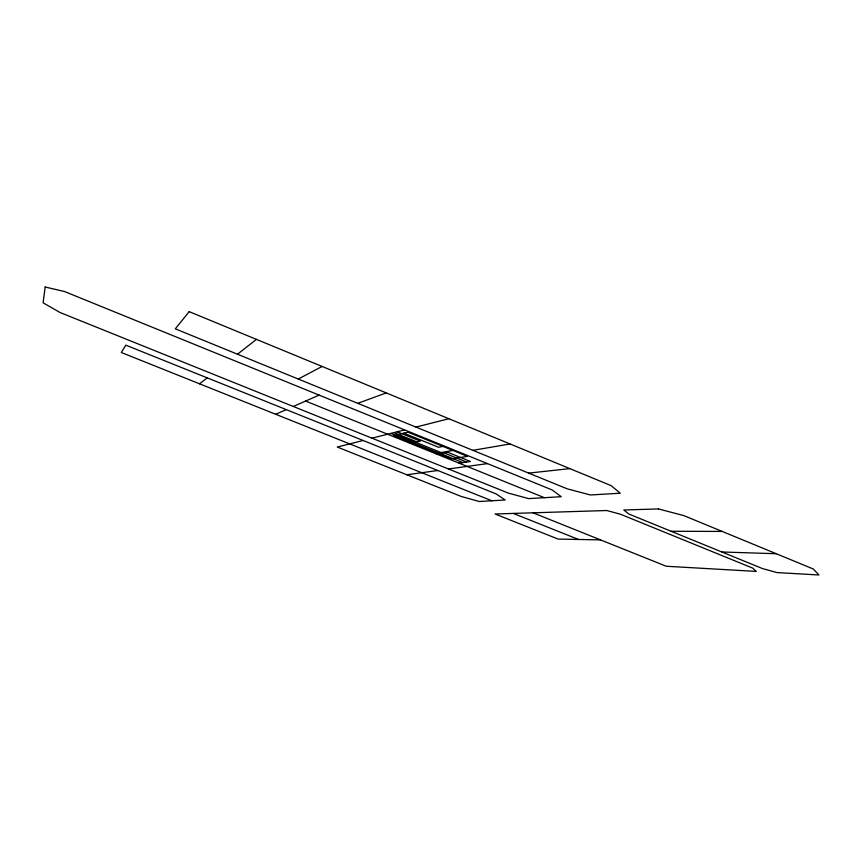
<?xml version="1.0" encoding="UTF-8"?>
<svg xmlns="http://www.w3.org/2000/svg" width="862" height="862" viewBox="0 0 862 862"><rect width="100%" height="100%" fill="white"/><g stroke="black" fill="none" stroke-linecap="round" stroke-linejoin="round"><path stroke-width="1.29" d="M237.492 354.217L256.445 339.38M199.564 383.816L207.236 377.858M298.284 379.032L322.129 366.458M293.285 406.465L319.123 395.119M275.668 414.266L286.292 409.622M357.762 403.319L386.251 392.91M372.007 438.176L404.623 429.912M415.969 427.089L448.865 418.727M363.139 440.493L337.268 447.033L461.278 496.469L479.24 501.512L505.154 499.992L496.21 493.958L125.82 345.156L121.305 352.493L491.868 500.779M410.15 443.348L420.333 441.15L397.263 431.787M442.939 446.397L438.521 447.249L403.89 433.177M452.916 450.449L438.413 453.035L394.85 435.385M436.948 454.188L447.755 452.281L470.404 461.482L459.069 463.153M472.915 450.33L510.067 443.962M406.842 474.768L437.821 470.501M448.477 468.982L487.461 463.616M528.686 473.109L569.879 468.626M600.512 539.892L558.134 539.084L495.057 513.989L606.751 510.519L620.468 514.226L752.634 568.08L756.297 571.409L666.251 566.248L533.007 512.815M671.11 531.261L722.205 531.434M721.893 551.982L776.242 553.727M513.321 513.429L578.542 539.472M393.988 432.616L416.885 441.894M444.092 452.927L466.557 462.043M397.263 434.793L441.085 452.561M390.777 433.424L413.491 442.626M440.493 453.563L462.786 462.603M305.633 401.045L544.396 497.686M45.18 287.024L43.1 302.81L60.049 312.507L508.3 493.086L528.546 498.613L561.237 496.706L552.079 489.907L64.531 291.528L45.18 287.024M189.187 311.645L175.309 328.831L567.164 488.819L590.405 494.982L620.263 493.215L611.126 485.64L189.187 311.645M407.974 432.174L393.794 435.644L451.343 458.961L467.484 456.375L407.974 432.174M658.449 508.925L623.808 509.992L628.829 514.011L762.601 568.608L777.018 572.583L818.9 574.976L813.319 569.006L683.846 515.616L658.449 508.925"/></g></svg>
